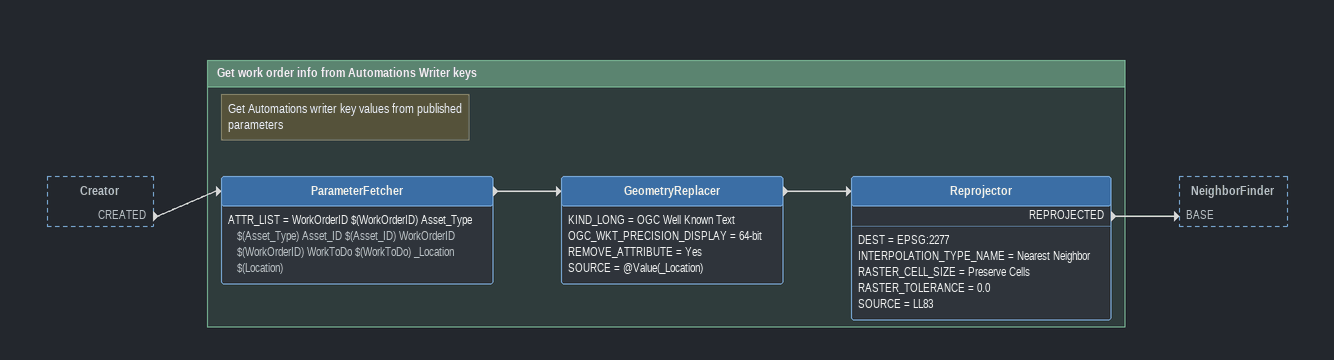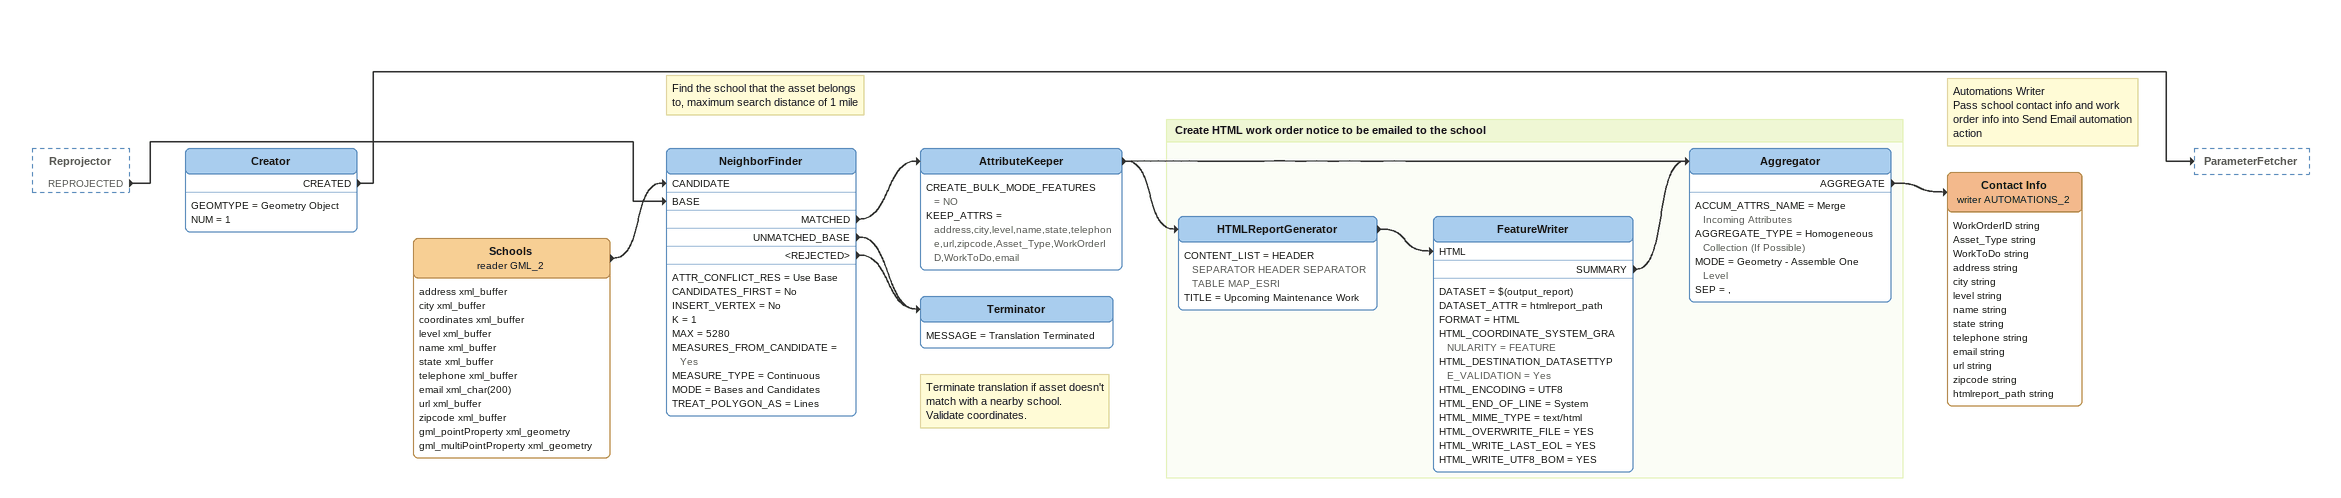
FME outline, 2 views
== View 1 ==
Creator [outside]
    CREATED -> ParameterFetcher

Bookmark: Get work order info from Automations Writer keys
Note: Get Automations writer key values from published parameters
ParameterFetcher
    ATTR_LIST = WorkOrderID $(WorkOrderID) Asset_Type $(Asset_Type) Asset_ID $(Asset_ID) WorkOrderID $(WorkOrderID) WorkToDo $(WorkToDo) _Location $(Location)
    -> GeometryReplacer
GeometryReplacer
    KIND_LONG = OGC Well Known Text
    OGC_WKT_PRECISION_DISPLAY = 64-bit
    REMOVE_ATTRIBUTE = Yes
    SOURCE = @Value(_Location)
    -> Reprojector
Reprojector
    DEST = EPSG:2277
    INTERPOLATION_TYPE_NAME = Nearest Neighbor
    RASTER_CELL_SIZE = Preserve Cells
    RASTER_TOLERANCE = 0.0
    SOURCE = LL83
    REPROJECTED -> NeighborFinder [BASE]

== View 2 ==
Reprojector [outside]
    REPROJECTED -> NeighborFinder [BASE]
Creator
    GEOMTYPE = Geometry Object
    NUM = 1
    CREATED -> ParameterFetcher
Schools (reader GML_2)
    attributes: address xml_buffer, city xml_buffer, coordinates xml_buffer, level xml_buffer, name xml_buffer, state xml_buffer, telephone xml_buffer, email xml_char(200), url xml_buffer, zipcode xml_buffer, gml_pointProperty xml_geometry, gml_multiPointProperty xml_geometry
    -> NeighborFinder [CANDIDATE]
Note: Find the school that the asset belongs to, maximum search distance of 1 mile
NeighborFinder
    ATTR_CONFLICT_RES = Use Base
    CANDIDATES_FIRST = No
    INSERT_VERTEX = No
    K = 1
    MAX = 5280
    MEASURES_FROM_CANDIDATE = Yes
    MEASURE_TYPE = Continuous
    MODE = Bases and Candidates
    TREAT_POLYGON_AS = Lines
    MATCHED -> AttributeKeeper
    UNMATCHED_BASE -> Terminator
    <REJECTED> -> Terminator
AttributeKeeper
    CREATE_BULK_MODE_FEATURES = NO
    KEEP_ATTRS = address,city,level,name,state,telephone,url,zipcode,Asset_Type,WorkOrderID,WorkToDo,email
    -> HTMLReportGenerator
    -> Aggregator
Note: Automations Writer / Pass school contact info and work order info into Send Email automation action
Contact Info (writer AUTOMATIONS_2)
    attributes: WorkOrderID string, Asset_Type string, WorkToDo string, address string, city string, level string, name string, state string, telephone string, email string, url string, zipcode string, htmlreport_path string
Note: Terminate translation if asset doesn't match with a nearby school. / Validate coordinates.
Terminator
    MESSAGE = Translation Terminated

Bookmark: Create HTML work order notice to be emailed to the school
HTMLReportGenerator
    CONTENT_LIST = HEADER SEPARATOR HEADER SEPARATOR TABLE MAP_ESRI
    TITLE = Upcoming Maintenance Work
    -> FeatureWriter [HTML]
FeatureWriter
    DATASET = $(output_report)
    DATASET_ATTR = htmlreport_path
    FORMAT = HTML
    HTML_COORDINATE_SYSTEM_GRANULARITY = FEATURE
    HTML_DESTINATION_DATASETTYPE_VALIDATION = Yes
    HTML_ENCODING = UTF8
    HTML_END_OF_LINE = System
    HTML_MIME_TYPE = text/html
    HTML_OVERWRITE_FILE = YES
    HTML_WRITE_LAST_EOL = YES
    HTML_WRITE_UTF8_BOM = YES
    SUMMARY -> Aggregator
Aggregator
    ACCUM_ATTRS_NAME = Merge Incoming Attributes
    AGGREGATE_TYPE = Homogeneous Collection (If Possible)
    MODE = Geometry - Assemble One Level
    SEP = ,
    AGGREGATE -> Contact Info (writer AUTOMATIONS_2)
